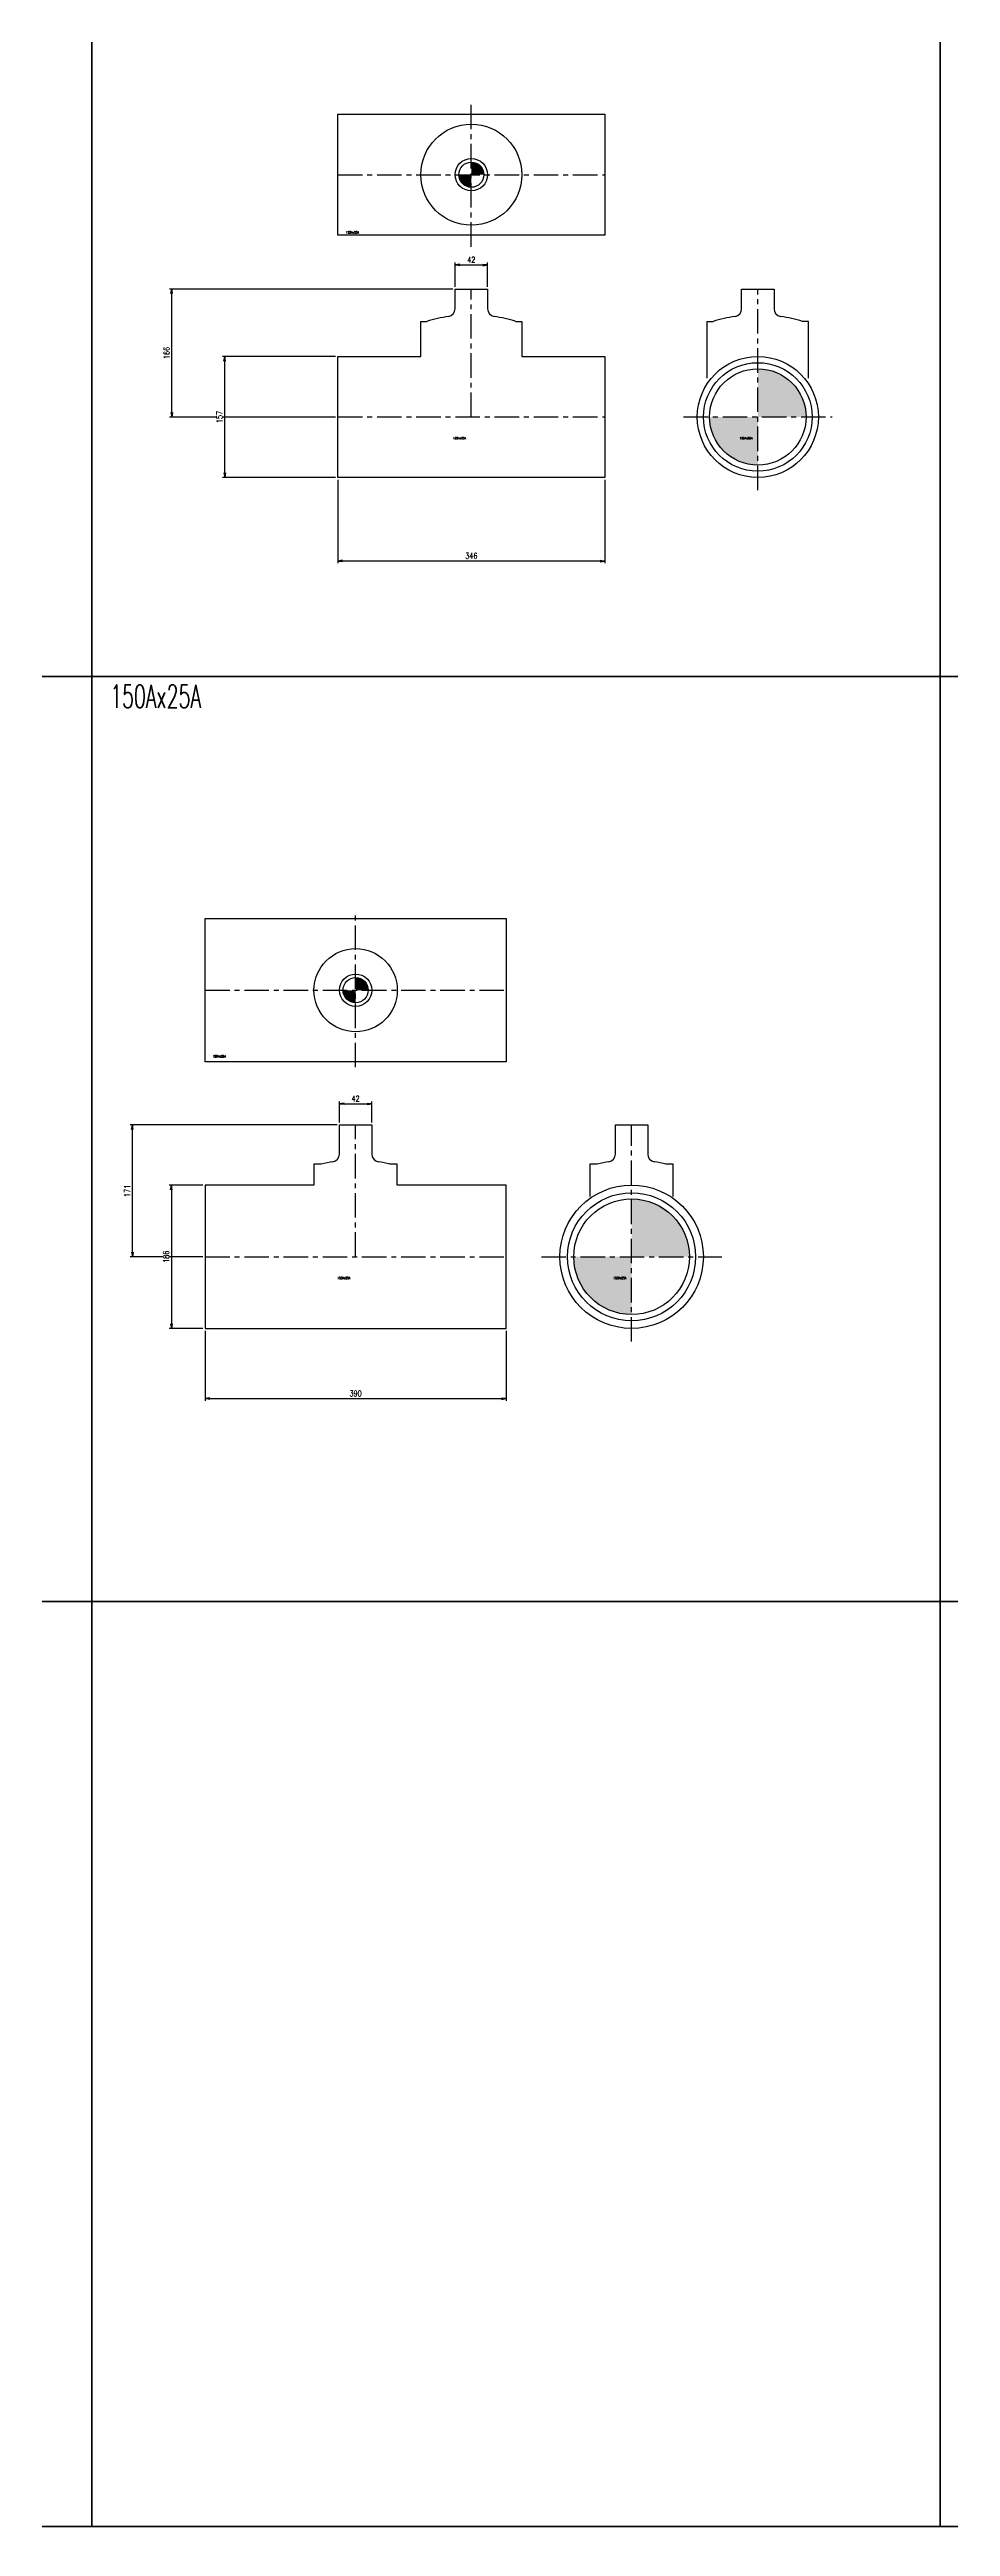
# Model space of a CAD drawing. Header units: millimetres. Extents: x 1711 to 90196, y -23291 to 8516.
# Drawn here: x 74681 to 75849, y -3752 to -539 of the extents above; entities that cross this region are included whole.
import ezdxf
from ezdxf.enums import TextEntityAlignment as Align

# ---------------------------------------------------------------- set-up
doc = ezdxf.new("R2010")
doc.units = ezdxf.units.MM
doc.header["$PDMODE"] = 35
doc.linetypes.add('CENTER', pattern=[50.8, 31.75, -6.35, 6.35, -6.35])
doc.layers.add('line', color=153, linetype='Continuous', lineweight=50)
for name, color, linetype in [('寸法', 2, 'Continuous'), ('配管-CVP', 4, 'Continuous'), ('＃配管（PVC)', 21, 'Continuous')]:
    doc.layers.add(name, color=color, linetype=linetype)
doc.styles.add('kpk', font='romans.shx', dxfattribs={"width": 0.7, "bigfont": 'extfont2.shx'})
doc.styles.get("Standard").update_dxf_attribs({"font": 'romans.shx', "bigfont": 'extfont.shx'})
doc.dimstyles.new('KPK-3', dxfattribs={"dimscale": 3, "dimtxt": 2.5, "dimasz": 2, "dimexe": 1, "dimexo": 1, "dimgap": 1, "dimtad": 3, "dimdec": 1, "dimdsep": 46, "dimtxsty": 'kpk', "dimblk": 'OPEN', "dimcen": 2.5, "dimclrd": 2, "dimclre": 2, "dimclrt": 4, "dimadec": 1, "dimazin": 2, "dimtfac": 1, "dimtdec": 1, "dimtmove": 0, "dimatfit": 2, "dimldrblk": 'OPEN', "dimfxl": 0, "dimlwd": -1, "dimlwe": -1, "dimarcsym": 0})

# ---------------------------------------------------------------- blocks, each defined once
blk = doc.blocks.new('_Open')
at = {"color": 0, "linetype": 'ByBlock', "lineweight": -2}
for p, q in [((-1, 0.17), (0, 0)), ((-1, -0.17), (0, 0)), ((0, 0), (-1, 0))]:
    blk.add_line(p, q, dxfattribs=at)
blk = doc.blocks.new('*D1845')
at = {"layer": 'Defpoints', "color": 0, "transparency": 16777216}
for p in [(74788.4, -1934.4), (75056.8, -1934.4), (74882.8, -2105.4)]:
    blk.add_point(p, dxfattribs=at)
at = {"layer": '寸法', "color": 2, "transparency": 16777216}
for p, q in [((75053.8, -1934.4), (74785.4, -1934.4)), ((74788.4, -2099.4), (74788.4, -1940.4)), ((74879.8, -2105.4), (74785.4, -2105.4))]:
    blk.add_line(p, q, dxfattribs=at)
at = {"layer": '寸法', "color": 2, "transparency": 16777216, "xscale": 6, "yscale": 6, "zscale": 6}
for p, rotation in [((74788.4, -1934.4), 90), ((74788.4, -2105.4), 270)]:
    blk.add_blockref('_Open', p, dxfattribs=dict(at, rotation=rotation))
at = {"layer": '寸法', "color": 4, "transparency": 16777216, "insert": (74781.6, -2019.9), "char_height": 7.5, "attachment_point": 5, "rotation": 90, "style": 'kpk', "bg_fill": 3, "box_fill_scale": 1.1, "bg_fill_color": 256, "bg_fill_true_color": 13158600, "bg_fill_transparency": 0}
blk.add_mtext('171', dxfattribs=at)
blk = doc.blocks.new('*D1846')
at = {"layer": 'Defpoints', "color": 0, "transparency": 16777216}
for p in [(74882.8, -2012.4), (74838.9, -2198.4), (74882.8, -2198.4)]:
    blk.add_point(p, dxfattribs=at)
at = {"layer": '寸法', "color": 2, "transparency": 16777216}
for p, q in [((74879.8, -2012.4), (74835.9, -2012.4)), ((74838.9, -2018.4), (74838.9, -2192.4)), ((74879.8, -2198.4), (74835.9, -2198.4))]:
    blk.add_line(p, q, dxfattribs=at)
at = {"layer": '寸法', "color": 2, "transparency": 16777216, "xscale": 6, "yscale": 6, "zscale": 6}
for p, rotation in [((74838.9, -2012.4), 90), ((74838.9, -2198.4), 270)]:
    blk.add_blockref('_Open', p, dxfattribs=dict(at, rotation=rotation))
at = {"layer": '寸法', "color": 4, "transparency": 16777216, "insert": (74832.1, -2105.4), "char_height": 7.5, "attachment_point": 5, "rotation": 90, "style": 'kpk', "bg_fill": 3, "box_fill_scale": 1.1, "bg_fill_color": 256, "bg_fill_true_color": 13158600, "bg_fill_transparency": 0}
blk.add_mtext('186', dxfattribs=at)
blk = doc.blocks.new('*D1847')
at = {"layer": 'Defpoints', "color": 0, "transparency": 16777216}
for p in [(74882.8, -2198.4), (75272.8, -2198.4), (75272.8, -2289.4)]:
    blk.add_point(p, dxfattribs=at)
at = {"layer": '寸法', "color": 2, "transparency": 16777216}
for p, q in [((74882.8, -2201.4), (74882.8, -2292.4)), ((75272.8, -2201.4), (75272.8, -2292.4)), ((74888.8, -2289.4), (75266.8, -2289.4))]:
    blk.add_line(p, q, dxfattribs=at)
at = {"layer": '寸法', "color": 2, "transparency": 16777216, "xscale": 6, "yscale": 6, "zscale": 6, "rotation": 180}
blk.add_blockref('_Open', (74882.8, -2289.4), dxfattribs=at)
at = {"layer": '寸法', "color": 2, "transparency": 16777216, "xscale": 6, "yscale": 6, "zscale": 6}
blk.add_blockref('_Open', (75272.8, -2289.4), dxfattribs=at)
at = {"layer": '寸法', "color": 4, "transparency": 16777216, "insert": (75077.8, -2282.7), "char_height": 7.5, "attachment_point": 5, "style": 'kpk', "bg_fill": 3, "box_fill_scale": 1.1, "bg_fill_color": 256, "bg_fill_true_color": 13158600, "bg_fill_transparency": 0}
blk.add_mtext('390', dxfattribs=at)
blk = doc.blocks.new('*D1848')
at = {"layer": 'Defpoints', "color": 0, "transparency": 16777216}
for p in [(75056.8, -1934.4), (75098.8, -1934.4)]:
    blk.add_point(p, dxfattribs=at)
at = {"layer": '寸法', "color": 2, "transparency": 16777216}
for p, q in [((75056.8, -1931.4), (75056.8, -1904)), ((75062.8, -1907), (75092.8, -1907)), ((75098.8, -1931.4), (75098.8, -1904))]:
    blk.add_line(p, q, dxfattribs=at)
at = {"layer": '寸法', "color": 2, "transparency": 16777216, "xscale": 6, "yscale": 6, "zscale": 6, "rotation": 180}
blk.add_blockref('_Open', (75056.8, -1907), dxfattribs=at)
at = {"layer": '寸法', "color": 2, "transparency": 16777216, "xscale": 6, "yscale": 6, "zscale": 6}
blk.add_blockref('_Open', (75098.8, -1907), dxfattribs=at)
at = {"layer": '寸法', "color": 4, "transparency": 16777216, "insert": (75077.8, -1900.3), "char_height": 7.5, "attachment_point": 5, "style": 'kpk', "bg_fill": 3, "box_fill_scale": 1.1, "bg_fill_color": 256, "bg_fill_true_color": 13158600, "bg_fill_transparency": 0}
blk.add_mtext('42', dxfattribs=at)
at = {"layer": 'Defpoints', "color": 0, "transparency": 16777216}
blk.add_point((75098.8, -1907), dxfattribs=at)
blk = doc.blocks.new('*D2286')
at = {"layer": 'Defpoints', "color": 0, "transparency": 16777216}
for p in [(74839.4, -850), (75206.8, -850), (75054.8, -1016)]:
    blk.add_point(p, dxfattribs=at)
at = {"layer": '寸法', "color": 2, "transparency": 16777216}
for p, q in [((75203.8, -850), (74836.4, -850)), ((74839.4, -1010), (74839.4, -856)), ((75051.8, -1016), (74836.4, -1016))]:
    blk.add_line(p, q, dxfattribs=at)
at = {"layer": '寸法', "color": 2, "transparency": 16777216, "xscale": 6, "yscale": 6, "zscale": 6}
for p, rotation in [((74839.4, -850), 90), ((74839.4, -1016), 270)]:
    blk.add_blockref('_Open', p, dxfattribs=dict(at, rotation=rotation))
at = {"layer": '寸法', "color": 4, "transparency": 16777216, "insert": (74832.7, -933), "char_height": 7.5, "attachment_point": 5, "rotation": 90, "style": 'kpk', "bg_fill": 3, "box_fill_scale": 1.1, "bg_fill_color": 256, "bg_fill_true_color": 13158600, "bg_fill_transparency": 0}
blk.add_mtext('166', dxfattribs=at)
blk = doc.blocks.new('*D2287')
at = {"layer": 'Defpoints', "color": 0, "transparency": 16777216}
for p in [(74908.1, -937.5), (75054.8, -937.5), (75054.8, -1094.5)]:
    blk.add_point(p, dxfattribs=at)
at = {"layer": '寸法', "color": 2, "transparency": 16777216}
for p, q in [((75051.8, -937.5), (74905.1, -937.5)), ((74908.1, -1088.5), (74908.1, -943.5)), ((75051.8, -1094.5), (74905.1, -1094.5))]:
    blk.add_line(p, q, dxfattribs=at)
at = {"layer": '寸法', "color": 2, "transparency": 16777216, "xscale": 6, "yscale": 6, "zscale": 6}
for p, rotation in [((74908.1, -937.5), 90), ((74908.1, -1094.5), 270)]:
    blk.add_blockref('_Open', p, dxfattribs=dict(at, rotation=rotation))
at = {"layer": '寸法', "color": 4, "transparency": 16777216, "insert": (74901.3, -1016), "char_height": 7.5, "attachment_point": 5, "rotation": 90, "style": 'kpk', "bg_fill": 3, "box_fill_scale": 1.1, "bg_fill_color": 256, "bg_fill_true_color": 13158600, "bg_fill_transparency": 0}
blk.add_mtext('157', dxfattribs=at)
blk = doc.blocks.new('*D2288')
at = {"layer": 'Defpoints', "color": 0, "transparency": 16777216}
for p in [(75054.8, -1094.5), (75400.8, -1094.5), (75054.8, -1202.8)]:
    blk.add_point(p, dxfattribs=at)
at = {"layer": '寸法', "color": 2, "transparency": 16777216}
for p, q in [((75054.8, -1097.5), (75054.8, -1205.8)), ((75400.8, -1097.5), (75400.8, -1205.8)), ((75394.8, -1202.8), (75060.8, -1202.8))]:
    blk.add_line(p, q, dxfattribs=at)
at = {"layer": '寸法', "color": 2, "transparency": 16777216, "xscale": 6, "yscale": 6, "zscale": 6, "rotation": 180}
blk.add_blockref('_Open', (75054.8, -1202.8), dxfattribs=at)
at = {"layer": '寸法', "color": 2, "transparency": 16777216, "xscale": 6, "yscale": 6, "zscale": 6}
blk.add_blockref('_Open', (75400.8, -1202.8), dxfattribs=at)
at = {"layer": '寸法', "color": 4, "transparency": 16777216, "insert": (75227.8, -1196.1), "char_height": 7.5, "attachment_point": 5, "style": 'kpk', "bg_fill": 3, "box_fill_scale": 1.1, "bg_fill_color": 256, "bg_fill_true_color": 13158600, "bg_fill_transparency": 0}
blk.add_mtext('346', dxfattribs=at)
blk = doc.blocks.new('*D2289')
at = {"layer": 'Defpoints', "color": 0, "transparency": 16777216}
for p in [(75206.8, -850), (75248.8, -850)]:
    blk.add_point(p, dxfattribs=at)
at = {"layer": '寸法', "color": 2, "transparency": 16777216}
for p, q in [((75206.8, -847), (75206.8, -815.7)), ((75212.8, -818.7), (75242.8, -818.7)), ((75248.8, -847), (75248.8, -815.7))]:
    blk.add_line(p, q, dxfattribs=at)
at = {"layer": '寸法', "color": 2, "transparency": 16777216, "xscale": 6, "yscale": 6, "zscale": 6, "rotation": 180}
blk.add_blockref('_Open', (75206.8, -818.7), dxfattribs=at)
at = {"layer": '寸法', "color": 2, "transparency": 16777216, "xscale": 6, "yscale": 6, "zscale": 6}
blk.add_blockref('_Open', (75248.8, -818.7), dxfattribs=at)
at = {"layer": '寸法', "color": 4, "transparency": 16777216, "insert": (75227.8, -812), "char_height": 7.5, "attachment_point": 5, "style": 'kpk', "bg_fill": 3, "box_fill_scale": 1.1, "bg_fill_color": 256, "bg_fill_true_color": 13158600, "bg_fill_transparency": 0}
blk.add_mtext('42', dxfattribs=at)
at = {"layer": 'Defpoints', "color": 0, "transparency": 16777216}
blk.add_point((75248.8, -818.7), dxfattribs=at)
blk = doc.blocks.new('A$C8e9c73af')
at = {"layer": 'line'}
blk.add_line((3360, -100), (3360, -5360), dxfattribs=at)
for points in [[(1160, -100), (1160, -5360), (2260, -5360), (3360, -5360), (4460, -5360), (5560, -5360), (6660, -5360), (6660, -100)], [(2260, -5360), (2260, -100), (3360, -100), (4460, -100), (5560, -100), (6660, -100), (7760, -100), (8860, -100)], [(0, -2960), (60, -2960), (1160, -2960), (2260, -2960), (3360, -2960), (4460, -2960), (5560, -2960), (6660, -2960), (7760, -2960), (8860, -2960), (8920, -2960), (10020, -2960), (11120, -2960), (12220, -2960), (13320, -2960), (14420, -2960), (15520, -2960), (16620, -2960), (17720, -2960)], [(0, -4160), (60, -4160), (1160, -4160), (2260, -4160), (3360, -4160), (4460, -4160), (5560, -4160), (6660, -4160), (7760, -4160), (8860, -4160), (8920, -4160), (10020, -4160), (11120, -4160), (12220, -4160), (13320, -4160), (14420, -4160), (15520, -4160), (16620, -4160), (17720, -4160)]]:
    blk.add_lwpolyline(points, dxfattribs=at)
at = {"layer": 'line', "insert": (2283.6, -2985.9), "char_height": 30, "attachment_point": 4}
blk.add_mtext('{\\W0.6;150Ax25A}', dxfattribs=at)
blk = doc.blocks.new('125Ax25A-TS_BT『Ｔ型』-上面')
at = {"layer": '＃配管（PVC)', "linetype": 'ByBlock'}
h = blk.add_hatch(color=252, dxfattribs=at)
h.dxf.hatch_style = 1
h.paths.add_polyline_path([(0, 0), (16.3, 0, 0.414214), (0, 16.3)])
h.paths.add_polyline_path([(-16.3, 0, 0.414214), (0, -16.3), (0, 0)])
at = {"layer": '＃配管（PVC)', "color": 2, "linetype": 'CENTER'}
for p, q in [((0, -93.5), (0, 93.5)), ((-173, 0), (173, 0))]:
    blk.add_line(p, q, dxfattribs=at)
at = {"layer": '＃配管（PVC)', "color": 0, "linetype": 'ByBlock'}
blk.add_lwpolyline([(-173, 78.5), (173, 78.5), (173, -78.5), (-173, -78.5)], close=True, dxfattribs=at)
for radius in [65.5, 21, 16.3]:
    blk.add_circle((0, 0), radius, dxfattribs=at)
at = {"layer": '＃配管（PVC)', "color": 6, "style": 'kpk', "width": 0.7}
blk.add_text('125Ax25A', height=3, dxfattribs=at).set_placement((-154, -73.4), align=Align.TOP_CENTER)
blk = doc.blocks.new('125Ax25A-TS_BT『Ｔ型』-正面')
at = {"layer": '＃配管（PVC)', "color": 2, "linetype": 'CENTER'}
for p, q in [((0, 0), (0, 166)), ((-173, 0), (173, 0))]:
    blk.add_line(p, q, dxfattribs=at)
at = {"layer": '＃配管（PVC)', "color": 0, "linetype": 'ByBlock'}
blk.add_lwpolyline([(-29.5, 130.4, 0.371295), (-21, 140.3), (-21, 166), (21, 166), (21, 140.2, 0.371614), (29.5, 130.3)], format="xyb", dxfattribs=at)
blk.add_lwpolyline([(57.8, 124), (65.5, 124), (65.5, 78.5), (173, 78.5), (173, -78.5), (-173, -78.5), (-173, 78.5), (-65.5, 78.5), (-65.5, 124), (-57.8, 124)], dxfattribs=at)
for centre, start, end in [((0.1, -67.4), 98.5212, 106.8478), ((0.1, -67.5), 73.2219, 81.543)]:
    blk.add_arc(centre, 200, start, end, dxfattribs=at)
at = {"layer": '＃配管（PVC)', "color": 6, "style": 'kpk', "width": 0.7}
blk.add_text('125Ax25A', height=3, dxfattribs=at).set_placement((-15.3, -26), align=Align.TOP_CENTER)
blk = doc.blocks.new('125Ax25A-TS_BT『Ｔ型』-側面')
at = {"layer": '＃配管（PVC)', "linetype": 'ByBlock'}
h = blk.add_hatch(color=252, dxfattribs=at)
h.dxf.hatch_style = 1
h.paths.add_polyline_path([(0, 0), (62.5, 0, 0.414214), (0, 62.5)])
h.paths.add_polyline_path([(0, 0), (-62.5, 0, 0.414214), (0, -62.5)])
at = {"layer": '＃配管（PVC)', "color": 2, "linetype": 'CENTER'}
for p, q in [((0, -95), (0, 166)), ((-96.3, 0), (96.2, 0))]:
    blk.add_line(p, q, dxfattribs=at)
at = {"layer": '＃配管（PVC)', "color": 0, "linetype": 'ByBlock'}
blk.add_lwpolyline([(-29.5, 130.4, 0.371295), (-21, 140.3), (-21, 166), (21, 166), (21, 140.2, 0.371614), (29.5, 130.3)], format="xyb", dxfattribs=at)
for points in [[(-65.5, 50.2), (-65.5, 124), (-57.8, 124)], [(65.5, 50.2), (65.5, 124), (57.8, 124)]]:
    blk.add_lwpolyline(points, dxfattribs=at)
for radius in [78.5, 70.4, 62.5]:
    blk.add_circle((0, 0), radius, dxfattribs=at)
for centre, start, end in [((0.1, -67.4), 98.5212, 106.8478), ((0.1, -67.5), 73.2219, 81.543)]:
    blk.add_arc(centre, 200, start, end, dxfattribs=at)
at = {"layer": '＃配管（PVC)', "color": 6, "style": 'kpk', "width": 0.7}
blk.add_text('125Ax25A', height=3, dxfattribs=at).set_placement((-15.3, -26), align=Align.TOP_CENTER)
blk = doc.blocks.new('150Ax25A-TS_BT『Ｔ型』-上面')
at = {"layer": '＃配管（PVC)', "linetype": 'ByBlock'}
h = blk.add_hatch(color=252, dxfattribs=at)
h.dxf.hatch_style = 1
h.paths.add_polyline_path([(0, 0), (16.3, 0, 0.414214), (0, 16.3)])
h.paths.add_polyline_path([(-16.3, 0, 0.414214), (0, -16.3), (0, 0)])
at = {"layer": '＃配管（PVC)', "color": 2, "linetype": 'CENTER'}
for p, q in [((0, -100), (0, 100)), ((-195, 0), (195, 0))]:
    blk.add_line(p, q, dxfattribs=at)
at = {"layer": '＃配管（PVC)', "color": 0, "linetype": 'ByBlock'}
blk.add_lwpolyline([(-195, 93), (195, 93), (195, -93), (-195, -93)], close=True, dxfattribs=at)
for radius in [54, 21, 16.3]:
    blk.add_circle((0, 0), radius, dxfattribs=at)
at = {"layer": '＃配管（PVC)', "color": 6, "style": 'kpk', "width": 0.7}
blk.add_text('150Ax25A', height=3, dxfattribs=at).set_placement((-176.7, -84.2), align=Align.TOP_CENTER)
blk = doc.blocks.new('150Ax25A-TS_BT『Ｔ型』-正面')
at = {"layer": '＃配管（PVC)', "color": 2, "linetype": 'CENTER'}
for p, q in [((0, 0), (0, 171)), ((-195, 0), (195, 0))]:
    blk.add_line(p, q, dxfattribs=at)
at = {"layer": '＃配管（PVC)', "color": 0, "linetype": 'ByBlock'}
blk.add_lwpolyline([(-29.4, 123.2, 0.366986), (-21, 133), (-21, 171), (21, 171), (21, 133, 0.366986), (29.4, 123.2)], format="xyb", dxfattribs=at)
blk.add_lwpolyline([(-44.5, 120), (-54, 120), (-54, 93), (-195, 93), (-195, -93), (195, -93), (195, 93), (54, 93), (54, 120), (44.5, 120)], dxfattribs=at)
for start, end in [(99.3902, 104.3132), (75.6868, 80.6098)]:
    blk.add_arc((0, -54.4), 180, start, end, dxfattribs=at)
at = {"layer": '＃配管（PVC)', "color": 6, "style": 'kpk', "width": 0.7}
blk.add_text('150Ax25A', height=3, dxfattribs=at).set_placement((-15.3, -26), align=Align.TOP_CENTER)
blk = doc.blocks.new('150Ax25A-TS_BT『Ｔ型』-側面')
at = {"layer": '＃配管（PVC)', "linetype": 'ByBlock'}
h = blk.add_hatch(color=252, dxfattribs=at)
h.dxf.hatch_style = 1
h.paths.add_polyline_path([(75, 0, 0.414214), (0, 75), (0, 0)])
h.paths.add_polyline_path([(0, 0), (-75, 0, 0.414214), (0, -75)])
at = {"layer": '＃配管（PVC)', "color": 2, "linetype": 'CENTER'}
for p, q in [((0, -110), (0, 171)), ((-117, 0), (117, 0))]:
    blk.add_line(p, q, dxfattribs=at)
at = {"layer": '＃配管（PVC)', "color": 0, "linetype": 'ByBlock'}
blk.add_lwpolyline([(-29.4, 123.2, 0.366986), (-21, 133), (-21, 171), (21, 171), (21, 133, 0.366986), (29.4, 123.2)], format="xyb", dxfattribs=at)
for points in [[(-44.5, 120), (-54, 120), (-54, 78.2)], [(54, 78.2), (54, 120), (44.5, 120)]]:
    blk.add_lwpolyline(points, dxfattribs=at)
for radius in [93, 83, 75]:
    blk.add_circle((0, 0), radius, dxfattribs=at)
for start, end in [(99.3902, 104.3132), (75.6868, 80.6098)]:
    blk.add_arc((0, -54.4), 180, start, end, dxfattribs=at)
at = {"layer": '＃配管（PVC)', "color": 6, "style": 'kpk', "width": 0.7}
blk.add_text('150Ax25A', height=3, dxfattribs=at).set_placement((-15.3, -26), align=Align.TOP_CENTER)

msp = doc.modelspace()

# ---------------------------------------------------------------- block references
at = {"layer": '配管-CVP', "linetype": 'ByBlock'}
for name, p in [('125Ax25A-TS_BT『Ｔ型』-側面', (75599.3274, -1015.9536)), ('150Ax25A-TS_BT『Ｔ型』-上面', (75077.8238, -1759.5802)), ('150Ax25A-TS_BT『Ｔ型』-側面', (75435.6662, -2105.3514))]:
    msp.add_blockref(name, p, dxfattribs=at)

# ---------------------------------------------------------------- dimensions: what is measured, and where the dimension line sits
at = {"layer": '寸法'}
for base, p1, p2, picture, middle in [((74839.4457, -849.9536), (75054.8238, -1015.9536), (75206.8238, -849.9536), '*D2286', (74832.6957, -932.9536)), ((74788.3753, -1934.3514), (74882.8238, -2105.3514), (75056.8238, -1934.3514), '*D1845', (74781.6253, -2019.8514))]:
    dim = msp.add_linear_dim(base=base, p1=p1, p2=p2, angle=90, dimstyle='KPK-3', dxfattribs=at)
    dim.commit()
    dim.dimension.update_dxf_attribs({"geometry": picture, "text_midpoint": middle})

# ---------------------------------------------------------------- next in the draw order: dimensions: what is measured, and where the dimension line sits
for base, p1, p2, picture, middle in [((75248.8238, -818.7364), (75206.8238, -849.9536), (75248.8238, -849.9536), '*D2289', (75227.8238, -811.9864)), ((75098.8238, -1907.0401), (75056.8238, -1934.3514), (75098.8238, -1934.3514), '*D1848', (75077.8238, -1900.2901))]:
    dim = msp.add_linear_dim(base=base, p1=p1, p2=p2, dimstyle='KPK-3', dxfattribs=at)
    dim.commit()
    dim.dimension.update_dxf_attribs({"geometry": picture, "text_midpoint": middle})
for base, p1, p2, picture, middle in [((74908.0524, -937.4536), (75054.8238, -1094.4536), (75054.8238, -937.4536), '*D2287', (74901.3024, -1015.9536)), ((74838.8717, -2198.3514), (74882.8238, -2012.3514), (74882.8238, -2198.3514), '*D1846', (74832.1217, -2105.3514))]:
    dim = msp.add_linear_dim(base=base, p1=p1, p2=p2, angle=90, dimstyle='KPK-3', dxfattribs=at)
    dim.commit()
    dim.dimension.update_dxf_attribs({"geometry": picture, "text_midpoint": middle})

# ---------------------------------------------------------------- next in the draw order: block references
at = {"layer": '配管-CVP', "linetype": 'ByBlock'}
msp.add_blockref('125Ax25A-TS_BT『Ｔ型』-上面', (75227.8238, -701.6837), dxfattribs=at)

# ---------------------------------------------------------------- next in the draw order: dimensions: what is measured, and where the dimension line sits
at = {"layer": '寸法'}
for base, p1, p2, picture, middle in [((75054.8238, -1202.8025), (75400.8238, -1094.4536), (75054.8238, -1094.4536), '*D2288', (75227.8238, -1196.0525)), ((75272.8238, -2289.4123), (74882.8238, -2198.3514), (75272.8238, -2198.3514), '*D1847', (75077.8238, -2282.6623))]:
    dim = msp.add_linear_dim(base=base, p1=p1, p2=p2, dimstyle='KPK-3', dxfattribs=at)
    dim.commit()
    dim.dimension.update_dxf_attribs({"geometry": picture, "text_midpoint": middle})

# ---------------------------------------------------------------- next in the draw order: block references
at = {"layer": 'line'}
msp.add_blockref('A$C8e9c73af', (72475.9035, 1607.5677), dxfattribs=at)
at = {"layer": '配管-CVP', "linetype": 'ByBlock'}
for name, p in [('125Ax25A-TS_BT『Ｔ型』-正面', (75227.8238, -1015.9536)), ('150Ax25A-TS_BT『Ｔ型』-正面', (75077.8238, -2105.3514))]:
    msp.add_blockref(name, p, dxfattribs=at)

doc.saveas('drawing.dxf')
